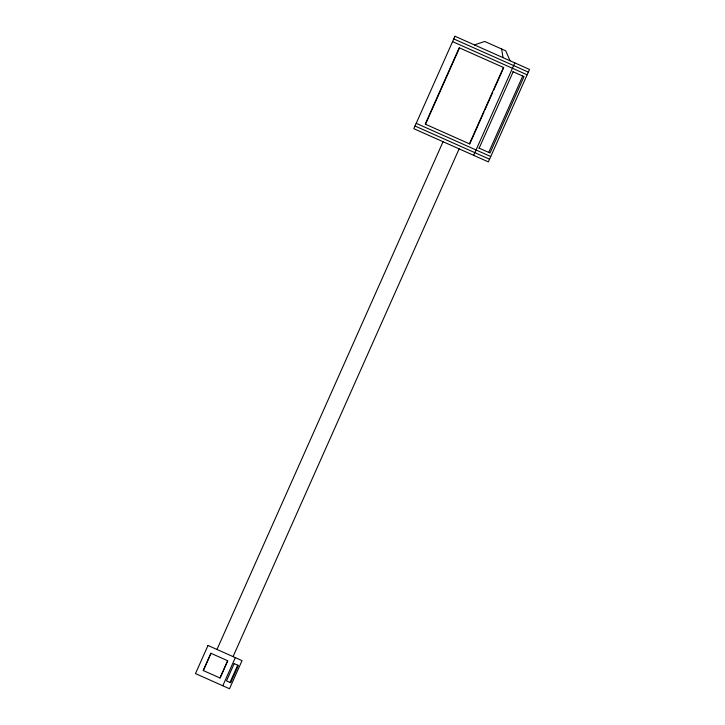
<?xml version="1.0" encoding="UTF-8"?>
<svg xmlns="http://www.w3.org/2000/svg" width="725" height="725" viewBox="0 0 725 725"><rect width="100%" height="100%" fill="white"/><g stroke="black" fill="none" stroke-linecap="round" stroke-linejoin="round"><path stroke-width="1.09" d="M425.521 124.274L459.523 47.904M203.344 670.58L211.029 653.325M216.983 649.464L443.057 141.71M219.938 677.966L227.623 660.72M233.06 656.614L459.124 148.861M222.802 685.759L235.326 657.629M469.438 143.822L503.431 67.461M230.006 682.452L237.691 665.197M484.001 111.976L469.755 143.967L425.203 124.129L459.197 47.759L503.757 67.597M484.916 109.91L492.728 92.365M493.643 90.308L503.295 68.63M473.661 155.34L514.822 62.894M479.162 148.154L513.155 71.784M488.722 152.413L522.725 76.043M474.422 44.905L484.699 41.461L505.76 50.841L510.074 60.782M453.778 38.932L528.326 72.119M452.59 41.606L527.138 74.802M512.847 71.648L524.021 76.623L490.028 152.993L478.844 148.009M416.204 123.332L490.752 156.518M415.008 126.014L489.556 159.201M501.609 48.983L503.041 57.656M454.974 36.25L413.812 128.688L488.36 161.883L529.522 69.437L454.974 36.25M208.002 645.467L195.478 673.597L229.517 688.75L242.041 660.62L208.002 645.467M210.866 653.261L203.19 670.507L220.101 678.038L227.786 660.783L210.866 653.261M234.184 663.638L226.499 680.893L230.659 682.742L238.335 665.487L234.184 663.638"/></g></svg>
